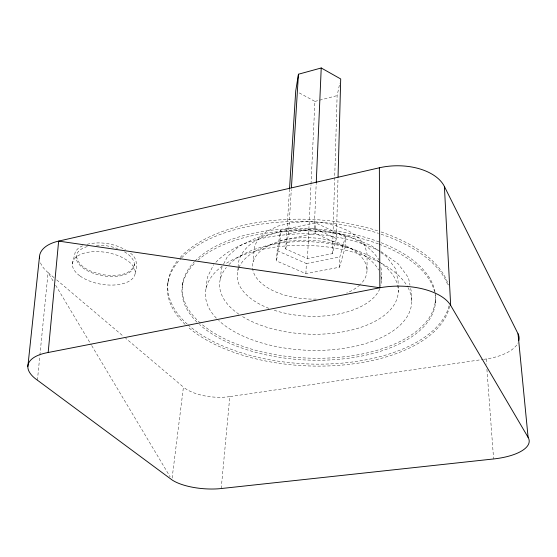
<?xml version="1.0" encoding="UTF-8"?>
<svg xmlns="http://www.w3.org/2000/svg" width="557" height="557" viewBox="0 0 557 557"><rect width="100%" height="100%" fill="white"/><g stroke="black" fill="none" stroke-linecap="round" stroke-linejoin="round"><path stroke-width="0.42" stroke-dasharray="2.79 2.09" d="M367.014 269.957L367.091 254.117L364.96 245.929L358.945 238.118L349.357 231.28L336.825 225.961L322.259 222.598L306.775 221.477L291.596 222.703L277.88 226.142L266.664 231.496L258.706 238.319L254.479 246.069L253.129 261.867M345.18 247.176L345.389 236.774L315.513 222.821L280.693 230.208L277.142 250.699L276.432 260.92L305.884 273.675L339.575 267.2L345.18 247.176L315.06 233.313L279.99 240.61L276.432 260.92M339.575 267.2L339.826 256.972L345.389 236.774M289.522 189.067L285.734 248.944L307.485 258.58L332.438 253.63L336.379 238.612L338.022 177.878M332.438 253.63L337.124 95.602L339.812 83.125M315.06 233.313L315.513 222.821M336.379 238.612L314.266 228.37L316.223 183.288M305.884 273.675L306.371 263.545L277.142 250.699M307.485 258.58L310.98 184.771M311.022 183.901L314.928 101.409L298.677 92.608M285.734 248.944L288.561 233.766L291.304 189.547M279.99 240.61L280.693 230.208M221.206 488.538L229.797 396.612L482.71 359.474M237.853 270.57L238.097 268.091M238.173 267.269C237.651 256.297 245.484 247.593 253.936 241.682C269.428 232.694 287.315 229.602 305.013 229.094C331.742 230.076 363.331 235.681 378.962 259.834M37.423 380.201L39.812 356.097M39.895 355.234L48.083 272.596A45.709 23.109 10.4 0 1 40.118 261.832M220.293 279.168L221.463 268.258L223.35 264.568M206.055 288.442L207.357 277.365L213.644 264.631M172.12 478.108L183.434 387.101L125.708 338.273M182.445 285.184L182.731 283.067M167.873 283.179L168.179 281.055M135.149 273.466C137.593 266.225 137.196 257.411 130.122 252.962M134.3 265.647L134.488 264.533C130.317 276.342 114.568 275.98 104.236 274.9C93.388 272.763 78.356 268.446 76.344 255.767L76.107 256.888M72.354 264.081L75.439 251.332L78.781 247.781L84.023 245.059M223.726 263.83L227.493 256.45L239.594 245.916L257.139 237.56L278.946 232.151L303.314 230.236L328.219 232.025L351.564 237.366L371.428 245.741L380.236 252.036M215.893 262.236C237.999 239.545 271.607 235.033 301.797 233.689C328.86 234.316 356.027 239.016 380.347 251.346M314.928 101.409L337.124 95.602M87.045 244.307C99.87 241.16 114.032 243.465 125.513 249.877M288.561 233.766L314.266 228.37M306.371 263.545L339.826 256.972M483.573 359.349L486.15 358.973A43.488 20.268 -2.3 0 0 517.926 343.049M380.911 252.523L386.335 256.394L395.331 268.39L398.074 280.784L398.262 291.743M381.141 251.68L398.283 263.948L408.455 277.685L409.98 285.149M54.05 277.651L48.083 272.596L53.423 281.543M56.71 279.893L123.055 336.024M55.651 285.268L91.285 344.901M91.731 345.646L170.129 476.848M380.821 267.437L381.441 269.971L381.496 280.749M410.655 288.463L411.331 291.777L411.616 302.924M486.15 358.973L486.539 364.146M486.922 369.319L493.606 458.961M435.337 300.877L435.428 303.015M229.797 396.612A35.077 15.095 5.2 0 1 183.434 387.101M124.427 251.827A29.451 15.109 9.8 0 1 125.854 274.295A29.451 15.109 9.8 0 1 83.334 268.189A29.451 15.109 9.8 0 1 87.512 246.528M96.424 245.219A29.451 15.109 9.8 0 1 117.576 248.617M449.562 306.315A141.575 72.125 2.7 0 1 339.373 365.322A141.575 72.125 2.7 0 1 187.591 326.687M185.098 324.39A141.575 72.125 2.7 0 1 181.06 258.413M181.645 257.814A141.575 72.125 2.7 0 1 378.537 233.369M381.134 234.225A141.575 72.125 2.7 0 1 448.281 286.298M435.184 294.862A126.933 64.57 2.7 0 1 346.886 358.45A126.933 64.57 2.7 0 1 199.497 324.501M197.018 322.169A126.933 64.57 2.7 0 1 195.389 262.556M197.916 260.21A126.933 64.57 2.7 0 1 378.342 243.896M379.185 244.21A126.933 64.57 2.7 0 1 434.516 291.541M408.044 287.593A103.205 52.393 2.7 0 1 347.659 347.756A103.205 52.393 2.7 0 1 218.678 320.456M216.353 318.151A103.205 52.393 2.7 0 1 222.152 266.211M226.608 263.162A103.205 52.393 2.7 0 1 327.69 247.023A103.205 52.393 2.7 0 1 407.668 286.904M449.074 305.807A141.367 72.278 2.7 0 1 337.841 363.47A141.367 72.278 2.7 0 1 187.848 324.661M187.215 324.083A141.367 72.278 2.7 0 1 178.122 259.903M180.231 257.452A141.367 72.278 2.7 0 1 378.53 231.113M381.12 231.97A141.367 72.278 2.7 0 1 448.441 284.975M435.094 292.704A126.745 64.703 2.7 0 1 348.118 356.306A126.745 64.703 2.7 0 1 201.042 323.617M200.381 323.039A126.745 64.703 2.7 0 1 194.484 261.581M195.068 260.982A126.745 64.703 2.7 0 1 331.742 230.48A126.745 64.703 2.7 0 1 434.961 291.875M397.573 285.205A89.405 46.203 2.7 0 1 345.437 331.387A89.405 46.203 2.7 0 1 241.578 315.986M238.876 314.211A89.405 46.203 2.7 0 1 226.344 267.478M228.955 264.589A89.405 46.203 2.7 0 1 378.927 261.595M379.616 262.082A89.405 46.203 2.7 0 1 397.364 284.383M379.763 288.909A72.222 37.967 2.7 0 1 272.888 309.817M268.878 308.355A72.222 37.967 2.7 0 1 238.598 268.321M238.904 267.576A72.222 37.967 2.7 0 1 307.13 240.199A72.222 37.967 2.7 0 1 378.663 270.048M380.884 275.729A72.222 37.967 2.7 0 1 380.863 285.692M316.23 299.074A57.322 30.642 2.7 0 1 252.676 263.872A57.322 30.642 2.7 0 1 325.873 239.51A57.322 30.642 2.7 0 1 360.407 284.369M359.78 284.975A57.322 30.642 2.7 0 1 346.607 293.079M80.076 276.035A31.777 16.097 9.7 0 0 133.527 277.386A31.777 16.097 9.7 0 0 97.76 251.611A31.777 16.097 9.7 0 0 80.076 276.035"/><path stroke-width="0.84" d="M338.05 177.008L340.71 78.962L321.229 67.975L298.441 74.227L295.725 91.014L289.577 188.203M316.258 182.418L321.229 67.975M291.408 187.813L298.441 74.227M518.024 333.768L528.106 437.363A46.516 17.692 -1.1 0 1 493.606 458.961L221.206 488.538A37.235 12.999 4.8 0 1 171.911 479.828L37.423 380.201A48.981 20.4 8.6 0 1 48.174 352.497L58.638 241.104L379.366 167.789A50.109 29.82 -1.3 0 1 444.389 186.47L518.024 333.768A43.488 20.268 -2.3 0 1 518.887 340.404M27.85 366.492L39.436 257.153M48.174 352.497L379.86 287.767A54.502 26.973 -0.2 0 1 450.669 305.424L528.106 437.363M444.389 186.47L450.669 305.424M379.366 167.789L379.86 287.767L58.638 241.104A45.709 23.109 10.4 0 0 39.47 258.699"/></g></svg>
